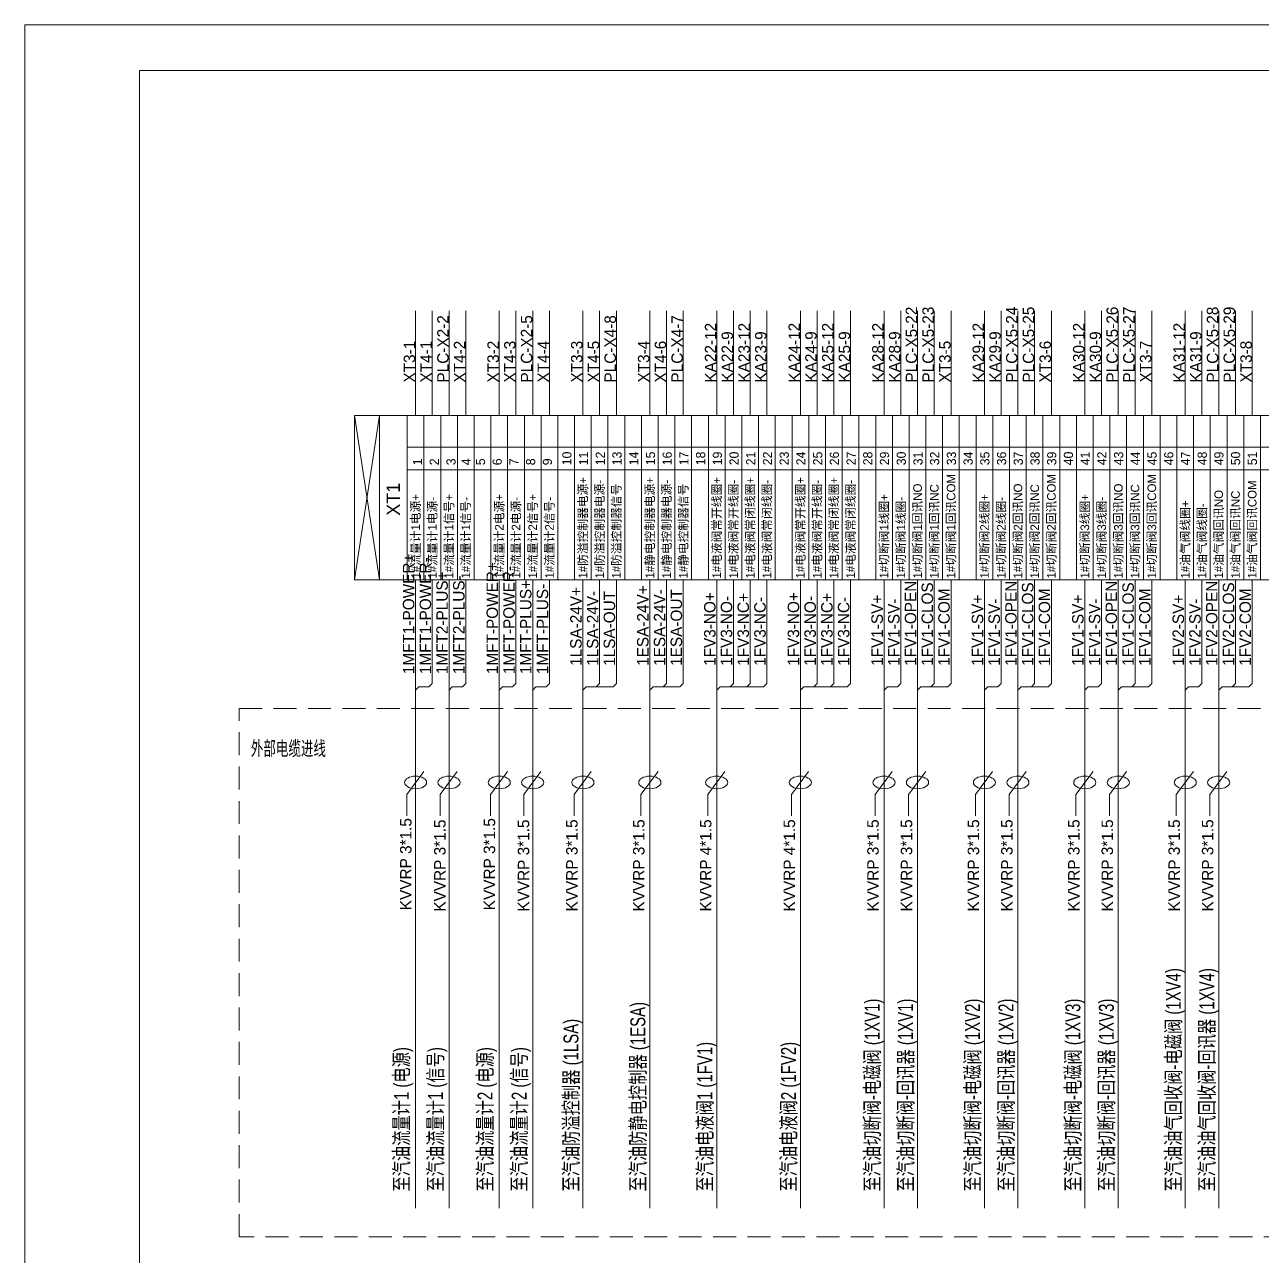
# Model space of a CAD drawing. Header units: millimetres. Extents: x 32626 to 72822, y 60047 to 123188.
# Drawn here: x 32626 to 34783, y 69788 to 71935 of the extents above; entities that cross this region are included whole.
import ezdxf
from ezdxf.enums import TextEntityAlignment as Align

# ---------------------------------------------------------------- set-up
doc = ezdxf.new("R2010")
doc.units = ezdxf.units.MM
doc.header["$LTSCALE"] = 10
doc.linetypes.add('AUDIT_D_061228083857-4', pattern=[6, 4, -2])
for name, color, linetype, lineweight in [('1轮廓实线层', 7, 'Continuous', 18), ('2细线层', 4, 'Continuous', 18), ('图框层', 7, 'Continuous', 18)]:
    doc.layers.add(name, color=color, linetype=linetype, lineweight=lineweight)
doc.styles.add('PC_TEXTSTYLE', font='SIMYOU.TTF', dxfattribs={"width": 0.8})
doc.styles.add('样式 1', font='SIMYOU.TTF', dxfattribs={"width": 0.75})

msp = doc.modelspace()

# ---------------------------------------------------------------- linework, layer by layer
at = {"layer": '1轮廓实线层'}
for p, q in [((33307.1, 71253.6), (33307.1, 71436.1)), ((33336.3, 71253.6), (33336.3, 71436.1)), ((33365.5, 71253.6), (33365.5, 71436.1)), ((33394.6, 71253.6), (33394.6, 71436.1)), ((33452.9, 71253.6), (33452.9, 71436.1)), ((33482.1, 71253.6), (33482.1, 71436.1)), ((33511.3, 71253.6), (33511.3, 71436.1)), ((33540.4, 71253.6), (33540.4, 71436.1)), ((33598.7, 71253.6), (33598.7, 71436.1)), ((33627.9, 71253.6), (33627.9, 71436.1)), ((33657.1, 71253.6), (33657.1, 71436.1)), ((33715.4, 71253.6), (33715.4, 71436.1)), ((33744.5, 71253.6), (33744.5, 71436.1)), ((33773.7, 71253.6), (33773.7, 71436.1)), ((33832, 71253.6), (33832, 71436.1)), ((33861.2, 71253.6), (33861.2, 71436.1)), ((33890.3, 71253.6), (33890.3, 71436.1)), ((33919.5, 71253.6), (33919.5, 71436.1)), ((33977.8, 71253.6), (33977.8, 71436.1)), ((34007, 71253.6), (34007, 71436.1)), ((34036.1, 71253.6), (34036.1, 71436.1)), ((34065.3, 71253.6), (34065.3, 71436.1)), ((34123.6, 71253.6), (34123.6, 71436.1)), ((34152.8, 71253.6), (34152.8, 71436.1)), ((34181.9, 71253.6), (34181.9, 71436.1)), ((34211.1, 71253.6), (34211.1, 71436.1)), ((34240.3, 71253.6), (34240.3, 71436.1)), ((34298.6, 71253.6), (34298.6, 71436.1)), ((34327.7, 71253.6), (34327.7, 71436.1)), ((34356.9, 71253.6), (34356.9, 71436.1)), ((34386.1, 71253.6), (34386.1, 71436.1)), ((34415.2, 71253.6), (34415.2, 71436.1)), ((34473.5, 71253.6), (34473.5, 71436.1)), ((34502.7, 71253.6), (34502.7, 71436.1)), ((34531.9, 71253.6), (34531.9, 71436.1)), ((34561, 71253.6), (34561, 71436.1)), ((34590.2, 71253.6), (34590.2, 71436.1)), ((34648.5, 71253.6), (34648.5, 71436.1)), ((34677.7, 71253.6), (34677.7, 71436.1)), ((34706.8, 71253.6), (34706.8, 71436.1)), ((34736, 71253.6), (34736, 71436.1)), ((34765.1, 71253.6), (34765.1, 71436.1)), ((33200.5, 71253.6), (33244.2, 70966.9)), ((33200.5, 70966.9), (33244.2, 71253.6)), ((33200.5, 71253.6), (33200.5, 71020.3)), ((33200.5, 71253.6), (33200.5, 71020.3)), ((33200.5, 71253.6), (33200.5, 71020.3)), ((33200.5, 71253.6), (33200.5, 71020.3)), ((33200.5, 71253.6), (33200.5, 71020.3)), ((33200.5, 71253.6), (33200.5, 71020.3)), ((33200.5, 71253.6), (33200.5, 71020.3)), ((33200.5, 71253.6), (33200.5, 71020.3)), ((33200.5, 71253.6), (33200.5, 71020.3)), ((33200.5, 71253.6), (33200.5, 71020.3)), ((33244.2, 71253.6), (33292.6, 71253.6)), ((33244.2, 71253.6), (33244.2, 71020.3)), ((33244.2, 71253.6), (33244.2, 71020.3)), ((33244.2, 71020.3), (33244.2, 71253.6)), ((33292.6, 71253.6), (37112.5, 71253.6)), ((33292.6, 71253.6), (33292.6, 70966.9)), ((33321.7, 71253.6), (33321.7, 70966.9)), ((33350.9, 71253.6), (33350.9, 70966.9)), ((33380, 71253.6), (33380, 70966.9)), ((33409.2, 71253.6), (33409.2, 70966.9)), ((33438.4, 71253.6), (33438.4, 70966.9)), ((33467.5, 71253.6), (33467.5, 70966.9)), ((33496.7, 71253.6), (33496.7, 70966.9)), ((33525.8, 71253.6), (33525.8, 70966.9)), ((33555, 71253.6), (33555, 70966.9)), ((33584.2, 71253.6), (33584.2, 70966.9)), ((33613.3, 71253.6), (33613.3, 70966.9)), ((33642.5, 71253.6), (33642.5, 70966.9)), ((33671.6, 71253.6), (33671.6, 70966.9)), ((33700.8, 71253.6), (33700.8, 70966.9)), ((33730, 71253.6), (33730, 70966.9)), ((33759.1, 71253.6), (33759.1, 70966.9)), ((33788.3, 71253.6), (33788.3, 70966.9)), ((33817.4, 71253.6), (33817.4, 70966.9)), ((33846.6, 71253.6), (33846.6, 70966.9)), ((33875.8, 71253.6), (33875.8, 70966.9)), ((33904.9, 71253.6), (33904.9, 70966.9)), ((33934.1, 71253.6), (33934.1, 70966.9)), ((33963.2, 71253.6), (33963.2, 70966.9)), ((33992.4, 71253.6), (33992.4, 70966.9)), ((34021.6, 71253.6), (34021.6, 70966.9)), ((34050.7, 71253.6), (34050.7, 70966.9)), ((34079.9, 71253.6), (34079.9, 70966.9)), ((34109, 71253.6), (34109, 70966.9)), ((34138.2, 71253.6), (34138.2, 70966.9)), ((34167.4, 71253.6), (34167.4, 70966.9)), ((34196.5, 71253.6), (34196.5, 70966.9)), ((34225.7, 71253.6), (34225.7, 70966.9)), ((34254.8, 71253.6), (34254.8, 70966.9)), ((34284, 71253.6), (34284, 70966.9)), ((34313.2, 71253.6), (34313.2, 70966.9)), ((34342.3, 71253.6), (34342.3, 70966.9)), ((34371.5, 71253.6), (34371.5, 70966.9)), ((34400.6, 71253.6), (34400.6, 70966.9)), ((34429.8, 71253.6), (34429.8, 70966.9)), ((34459, 71253.6), (34459, 70966.9)), ((34488.1, 71253.6), (34488.1, 70966.9)), ((34517.3, 71253.6), (34517.3, 70966.9)), ((34546.4, 71253.6), (34546.4, 70966.9)), ((34575.6, 71253.6), (34575.6, 70966.9)), ((34604.8, 71253.6), (34604.8, 70966.9)), ((34633.9, 71253.6), (34633.9, 70966.9)), ((34663.1, 71253.6), (34663.1, 70966.9)), ((34692.2, 71253.6), (34692.2, 70966.9)), ((34721.4, 71253.6), (34721.4, 70966.9)), ((34750.6, 71253.6), (34750.6, 70966.9)), ((34779.7, 71253.6), (34779.7, 70966.9)), ((33292.6, 71198.1), (37083.4, 71198.1)), ((33292.6, 71158.8), (37083.4, 71158.8)), ((33292.6, 70966.9), (33244.2, 70966.9)), ((37112.5, 70966.9), (33292.6, 70966.9)), ((33307.1, 70966.9), (33307.1, 70780.7)), ((33336.3, 70966.9), (33336.3, 70786.4)), ((33365.5, 70966.9), (33365.5, 70780.7)), ((33394.6, 70966.9), (33394.6, 70786.4)), ((33452.9, 70966.9), (33452.9, 70780.7)), ((33482.1, 70966.9), (33482.1, 70786.4)), ((33511.3, 70966.9), (33511.3, 70780.7)), ((33540.4, 70966.9), (33540.4, 70786.4)), ((33598.7, 70966.9), (33598.7, 70780.7)), ((33627.9, 70966.9), (33627.9, 70786.4)), ((33657.1, 70966.9), (33657.1, 70786.4)), ((33715.4, 70966.9), (33715.4, 70780.7)), ((33744.5, 70966.9), (33744.5, 70786.4)), ((33754.3, 70966.9), (33783.4, 70966.9)), ((33773.7, 70966.9), (33773.7, 70786.4)), ((33832, 70966.9), (33832, 70780.7)), ((33861.2, 70966.9), (33861.2, 70786.4)), ((33890.3, 70966.9), (33890.3, 70786.4)), ((33919.5, 70966.9), (33919.5, 70786.4)), ((33977.8, 70966.9), (33977.8, 70780.7)), ((34007, 70966.9), (34007, 70786.4)), ((34036.1, 70966.9), (34036.1, 70786.4)), ((34065.3, 70966.9), (34065.3, 70786.4)), ((34123.6, 70966.9), (34123.6, 70780.7)), ((34152.8, 70966.9), (34152.8, 70786.4)), ((34181.9, 70966.9), (34181.9, 70780.7)), ((34211.1, 70966.9), (34211.1, 70786.4)), ((34240.3, 70966.9), (34240.3, 70786.4)), ((34298.6, 70966.9), (34298.6, 70780.7)), ((34327.7, 70966.9), (34327.7, 70786.4)), ((34356.9, 70966.9), (34356.9, 70780.7)), ((34386.1, 70966.9), (34386.1, 70786.4)), ((34415.2, 70966.9), (34415.2, 70786.4)), ((34473.5, 70966.9), (34473.5, 70780.7)), ((34502.7, 70966.9), (34502.7, 70786.4)), ((34531.9, 70966.9), (34531.9, 70780.7)), ((34561, 70966.9), (34561, 70786.4)), ((34590.2, 70966.9), (34590.2, 70786.4)), ((34648.5, 70966.9), (34648.5, 70780.7)), ((34677.7, 70966.9), (34677.7, 70786.4)), ((34706.8, 70966.9), (34706.8, 70780.7)), ((34736, 70966.9), (34736, 70786.4)), ((34765.1, 70966.9), (34765.1, 70786.4)), ((33336.3, 70786.4), (33330.5, 70780.7)), ((33394.6, 70786.4), (33388.8, 70780.7)), ((33482.1, 70786.4), (33476.3, 70780.7)), ((33540.4, 70786.4), (33534.6, 70780.7)), ((33627.9, 70786.4), (33622.1, 70780.7)), ((33657.1, 70786.4), (33651.3, 70780.7)), ((33744.5, 70786.4), (33738.8, 70780.7)), ((33773.7, 70786.4), (33767.9, 70780.7)), ((33861.2, 70786.4), (33855.4, 70780.7)), ((33890.3, 70786.4), (33884.6, 70780.7)), ((33919.5, 70786.4), (33913.7, 70780.7)), ((34007, 70786.4), (34001.2, 70780.7)), ((34036.1, 70786.4), (34030.4, 70780.7)), ((34065.3, 70786.4), (34059.5, 70780.7)), ((34152.8, 70786.4), (34147, 70780.7)), ((34211.1, 70786.4), (34205.3, 70780.7)), ((34240.3, 70786.4), (34234.5, 70780.7)), ((34327.7, 70786.4), (34322, 70780.7)), ((34386.1, 70786.4), (34380.3, 70780.7)), ((34415.2, 70786.4), (34409.4, 70780.7)), ((34502.7, 70786.4), (34496.9, 70780.7)), ((34561, 70786.4), (34555.2, 70780.7)), ((34590.2, 70786.4), (34584.4, 70780.7)), ((34677.7, 70786.4), (34671.9, 70780.7)), ((34736, 70786.4), (34730.2, 70780.7)), ((34765.1, 70786.4), (34759.4, 70780.7)), ((33307.1, 70774.9), (33312.9, 70780.7)), ((33307.1, 70780.7), (33307.1, 70279.8)), ((33312.9, 70780.7), (33330.5, 70780.7)), ((33365.5, 70774.9), (33371.2, 70780.7)), ((33365.5, 70780.7), (33365.5, 70279.8)), ((33371.2, 70780.7), (33388.8, 70780.7)), ((33452.9, 70774.9), (33458.7, 70780.7)), ((33452.9, 70780.7), (33452.9, 70279.8)), ((33458.7, 70780.7), (33476.3, 70780.7)), ((33511.3, 70774.9), (33517, 70780.7)), ((33511.3, 70780.7), (33511.3, 70279.8)), ((33517, 70780.7), (33534.6, 70780.7)), ((33598.7, 70780.7), (33598.7, 70279.8)), ((33598.7, 70774.9), (33604.5, 70780.7)), ((33651.3, 70780.7), (33604.5, 70780.7)), ((33715.4, 70780.7), (33715.4, 70279.8)), ((33715.4, 70774.9), (33721.1, 70780.7)), ((33767.9, 70780.7), (33721.1, 70780.7)), ((33832, 70780.7), (33832, 70279.8)), ((33832, 70774.9), (33837.8, 70780.7)), ((33913.7, 70780.7), (33837.8, 70780.7)), ((33977.8, 70780.7), (33977.8, 70279.8)), ((33977.8, 70774.9), (33983.6, 70780.7)), ((34059.5, 70780.7), (33983.6, 70780.7)), ((34123.6, 70780.7), (34123.6, 70279.8)), ((34123.6, 70774.9), (34129.4, 70780.7)), ((34147, 70780.7), (34129.4, 70780.7)), ((34181.9, 70780.7), (34181.9, 70279.8)), ((34181.9, 70774.9), (34187.7, 70780.7)), ((34234.5, 70780.7), (34187.7, 70780.7)), ((34298.6, 70780.7), (34298.6, 70279.8)), ((34298.6, 70774.9), (34304.3, 70780.7)), ((34322, 70780.7), (34304.3, 70780.7)), ((34356.9, 70780.7), (34356.9, 70279.8)), ((34356.9, 70774.9), (34362.7, 70780.7)), ((34409.4, 70780.7), (34362.7, 70780.7)), ((34473.5, 70780.7), (34473.5, 70279.8)), ((34473.5, 70774.9), (34479.3, 70780.7)), ((34496.9, 70780.7), (34479.3, 70780.7)), ((34531.9, 70780.7), (34531.9, 70279.8)), ((34531.9, 70774.9), (34537.6, 70780.7)), ((34584.4, 70780.7), (34537.6, 70780.7)), ((34648.5, 70774.9), (34654.3, 70780.7)), ((34648.5, 70780.7), (34648.5, 70279.8)), ((34671.9, 70780.7), (34654.3, 70780.7)), ((34706.8, 70780.7), (34706.8, 70279.8)), ((34706.8, 70774.9), (34712.6, 70780.7)), ((34759.4, 70780.7), (34712.6, 70780.7)), ((33321.5, 70633.2), (33291.7, 70592.9)), ((33379.8, 70633.2), (33350, 70592.9)), ((33467.3, 70633.2), (33437.5, 70592.9)), ((33525.6, 70633.2), (33495.8, 70592.9)), ((33613.1, 70633.2), (33583.3, 70592.9)), ((33729.7, 70633.2), (33699.9, 70592.9)), ((33846.4, 70633.2), (33816.6, 70592.9)), ((33992.2, 70633.2), (33962.4, 70592.9)), ((34138, 70633.2), (34108.2, 70592.9)), ((34196.3, 70633.2), (34166.5, 70592.9)), ((34312.9, 70633.2), (34283.1, 70592.9)), ((34371.2, 70633.2), (34341.4, 70592.9)), ((34487.9, 70633.2), (34458.1, 70592.9)), ((34546.2, 70633.2), (34516.4, 70592.9)), ((34662.8, 70633.2), (34633, 70592.9)), ((34721.2, 70633.2), (34691.4, 70592.9)), ((33291.7, 70592.9), (33291.7, 70555.6)), ((33350, 70592.9), (33350, 70555.6)), ((33437.5, 70592.9), (33437.5, 70555.6)), ((33495.8, 70592.9), (33495.8, 70555.6)), ((33583.3, 70592.9), (33583.3, 70555.6)), ((33699.9, 70592.9), (33699.9, 70555.6)), ((33816.6, 70592.9), (33816.6, 70555.6)), ((33962.4, 70592.9), (33962.4, 70555.6)), ((34108.2, 70592.9), (34108.2, 70555.6)), ((34166.5, 70592.9), (34166.5, 70555.6)), ((34283.1, 70592.9), (34283.1, 70555.6)), ((34341.4, 70592.9), (34341.4, 70555.6)), ((34458.1, 70592.9), (34458.1, 70555.6)), ((34516.4, 70592.9), (34516.4, 70555.6)), ((34633, 70592.9), (34633, 70555.6)), ((34691.4, 70592.9), (34691.4, 70555.6)), ((33307.1, 70279.8), (33307.1, 69871.8)), ((33365.5, 70279.8), (33365.5, 69871.8)), ((33452.9, 70279.8), (33452.9, 69871.8)), ((33511.3, 70279.8), (33511.3, 69871.8)), ((33598.7, 70279.8), (33598.7, 69871.8)), ((33715.4, 70279.8), (33715.4, 69871.8)), ((33832, 70279.8), (33832, 69871.8)), ((33977.8, 70279.8), (33977.8, 69871.8)), ((34123.6, 70279.8), (34123.6, 69871.8)), ((34181.9, 70279.8), (34181.9, 69871.8)), ((34298.6, 70279.8), (34298.6, 69871.8)), ((34356.9, 70279.8), (34356.9, 69871.8)), ((34473.5, 70279.8), (34473.5, 69871.8)), ((34531.9, 70279.8), (34531.9, 69871.8)), ((34648.5, 70279.8), (34648.5, 69871.8)), ((34706.9, 70279.8), (34706.9, 69871.8))]:
    msp.add_line(p, q, dxfattribs=at)
msp.add_lwpolyline([(33200.5, 70966.9), (33200.5, 71253.6), (33244.2, 71253.6), (33244.2, 70966.9)], close=True, dxfattribs=at)
at = {"layer": '1轮廓实线层', "linetype": 'AUDIT_D_061228083857-4'}
msp.add_lwpolyline([(32999.7, 70742.6), (37105.7, 70742.6), (37105.7, 69821.4), (32999.7, 69821.4)], close=True, dxfattribs=at)
at = {"layer": '1轮廓实线层'}
for centre in [(33307.1, 70613.8), (33365.5, 70613.8), (33452.9, 70613.8), (33511.3, 70613.8), (33598.7, 70613.8), (33715.4, 70613.8), (33832, 70613.8), (33977.8, 70613.8), (34123.6, 70613.8), (34181.9, 70613.8), (34298.6, 70613.8), (34356.9, 70613.8), (34473.5, 70613.8), (34531.9, 70613.8), (34648.5, 70613.8), (34706.8, 70613.8)]:
    msp.add_ellipse(centre, major_axis=(19.3, 0), ratio=0.567806, dxfattribs=at)
at = {"layer": '2细线层'}
for p in [(32626, 68574.8), (37378, 71934.8)]:
    msp.add_line(p, (32626, 71934.8), dxfattribs=at)
at = {"layer": '图框层'}
for p in [(32826, 68654.8), (37298, 71854.8)]:
    msp.add_line(p, (32826, 71854.8), dxfattribs=at)

# ---------------------------------------------------------------- texts
at = {"layer": '1轮廓实线层', "style": '样式 1'}
for s, height, p in [('PLC-X5-22', 20, (34181.3, 71311)), ('PLC-X5-23', 20, (34210.4, 71311)), ('PLC-X5-24', 20, (34356.2, 71311)), ('PLC-X5-25', 20, (34385.4, 71311)), ('PLC-X5-26', 20, (34531.2, 71311)), ('PLC-X5-27', 20, (34560.3, 71311)), ('PLC-X5-28', 20, (34706.1, 71311)), ('PLC-X5-29', 20, (34735.3, 71311)), ('PLC-X2-2', 20, (33364.8, 71311)), ('PLC-X2-5', 20, (33510.6, 71311)), ('PLC-X4-8', 20, (33656.4, 71311)), ('PLC-X4-7', 20, (33773, 71311)), ('KA22-12', 20, (33831.3, 71311)), ('KA23-12', 20, (33889.7, 71311)), ('KA24-12', 20, (33977.1, 71311)), ('KA25-12', 20, (34035.5, 71311)), ('KA28-12', 20, (34122.9, 71311)), ('KA29-12', 20, (34297.9, 71311)), ('KA30-12', 20, (34472.9, 71311)), ('KA31-12', 20, (34647.8, 71311)), ('KA22-9', 20, (33860.5, 71311)), ('KA23-9', 20, (33918.8, 71311)), ('KA24-9', 20, (34006.3, 71311)), ('KA25-9', 20, (34064.6, 71311)), ('KA28-9', 20, (34152.1, 71311)), ('KA29-9', 20, (34327.1, 71311)), ('KA30-9', 20, (34502, 71311)), ('KA31-9', 20, (34677, 71311)), ('XT3-1', 20, (33306.5, 71311)), ('XT4-1', 20, (33335.6, 71311)), ('XT4-2', 20, (33393.9, 71311)), ('XT3-2', 20, (33452.3, 71311)), ('XT4-3', 20, (33481.4, 71311)), ('XT4-4', 20, (33539.7, 71311)), ('XT3-3', 20, (33598.1, 71311)), ('XT4-5', 20, (33627.2, 71311)), ('XT3-4', 20, (33714.7, 71311)), ('XT4-6', 20, (33743.9, 71311)), ('XT3-5', 20, (34239.6, 71311)), ('XT3-6', 20, (34414.5, 71311)), ('XT3-7', 20, (34589.5, 71311)), ('XT3-8', 20, (34764.5, 71311)), ('1', 16, (33318.6, 71166.8)), ('2', 16, (33347.7, 71166.8)), ('3', 16, (33376.9, 71166.8)), ('4', 16, (33403.3, 71166.8)), ('5', 16, (33428.3, 71166.8)), ('6', 16, (33457.4, 71166.8)), ('7', 16, (33486.6, 71166.8)), ('8', 16, (33515.7, 71166.8)), ('9', 16, (33544.8, 71166.8)), ('10', 16, (33578.8, 71166.8)), ('11', 16, (33607.9, 71166.8)), ('12', 16, (33637.1, 71166.8)), ('13', 16, (33666.2, 71166.8)), ('14', 16, (33695.4, 71166.8)), ('15', 16, (33724.5, 71166.8)), ('16', 16, (33753.6, 71166.8)), ('17', 16, (33782.8, 71166.8)), ('18', 16, (33811.9, 71166.8)), ('19', 16, (33841.1, 71166.8)), ('20', 16, (33870.2, 71166.8)), ('21', 16, (33899.3, 71166.8)), ('22', 16, (33928.5, 71166.8)), ('23', 16, (33957.6, 71166.8)), ('24', 16, (33986.7, 71166.8)), ('25', 16, (34015.9, 71166.8)), ('26', 16, (34045, 71166.8)), ('27', 16, (34074.2, 71166.8)), ('28', 16, (34103.3, 71166.8)), ('29', 16, (34132.4, 71166.8)), ('30', 16, (34161.6, 71166.8)), ('31', 16, (34190.7, 71166.8)), ('32', 16, (34219.8, 71166.8)), ('33', 16, (34249, 71166.8)), ('34', 16, (34278.1, 71166.8)), ('35', 16, (34307.3, 71166.8)), ('36', 16, (34336.4, 71166.8)), ('37', 16, (34365.5, 71166.8)), ('38', 16, (34394.7, 71166.8)), ('39', 16, (34423.8, 71166.8)), ('40', 16, (34452.9, 71166.8)), ('41', 16, (34482.1, 71166.8)), ('42', 16, (34511.2, 71166.8)), ('43', 16, (34540.4, 71166.8)), ('44', 16, (34569.5, 71166.8)), ('45', 16, (34598.6, 71166.8)), ('46', 16, (34627.8, 71166.8)), ('47', 16, (34656.9, 71166.8)), ('48', 16, (34686.1, 71166.8)), ('49', 16, (34715.2, 71166.8)), ('50', 16, (34744.3, 71166.8)), ('51', 16, (34773.5, 71166.8)), ('防溢控制器电源+', 15, (33606.3, 70991.4)), ('防溢控制器电源-', 15, (33635.5, 70991.4)), ('防溢控制器信号', 15, (33664.7, 70991.4)), ('静电控制器电源+', 15, (33723, 70991.4)), ('静电控制器电源-', 15, (33752.1, 70991.4)), ('静电控制器信号', 15, (33781.3, 70991.4)), ('电液阀常开线圈+', 15, (33839.6, 70991.4)), ('电液阀常开线圈-', 15, (33868.8, 70991.4)), ('电液阀常闭线圈+', 15, (33897.9, 70991.4)), ('电液阀常闭线圈-', 15, (33927.1, 70991.4)), ('电液阀常开线圈+', 15, (33985.4, 70991.4)), ('电液阀常开线圈-', 15, (34014.6, 70991.4)), ('电液阀常闭线圈+', 15, (34043.7, 70991.4)), ('电液阀常闭线圈-', 15, (34072.9, 70991.4)), ('切断阀1回讯NO', 15, (34189.5, 70991.4)), ('切断阀1回讯NC', 15, (34218.7, 70991.4)), ('切断阀1回讯COM', 15, (34247.9, 70991.4)), ('切断阀2回讯NO', 15, (34364.5, 70991.4)), ('切断阀2回讯NC', 15, (34393.7, 70991.4)), ('切断阀2回讯COM', 15, (34422.8, 70991.4)), ('切断阀3回讯NO', 15, (34539.5, 70991.4)), ('切断阀3回讯NC', 15, (34568.6, 70991.4)), ('切断阀3回讯COM', 15, (34597.8, 70991.4)), ('油气阀回讯COM', 15, (34772.7, 70991.4)), ('1#流量计1电源+', 15, (33314.7, 70969.2)), ('1#流量计1电源-', 15, (33343.9, 70969.2)), ('1#流量计1信号+', 15, (33373.1, 70969.2)), ('1#流量计1信号-', 15, (33402.2, 70969.2)), ('1#流量计2电源+', 15, (33460.5, 70969.2)), ('1#流量计2电源-', 15, (33489.7, 70969.2)), ('1#流量计2信号+', 15, (33518.9, 70969.2)), ('1#流量计2信号-', 15, (33548, 70969.2)), ('切断阀1线圈+', 15, (34131.2, 70991.4)), ('切断阀1线圈-', 15, (34160.4, 70991.4)), ('切断阀2线圈+', 15, (34306.2, 70991.4)), ('切断阀2线圈-', 15, (34335.3, 70991.4)), ('切断阀3线圈+', 15, (34481.1, 70991.4)), ('切断阀3线圈-', 15, (34510.3, 70991.4)), ('油气阀回讯NO', 15, (34714.4, 70991.4)), ('油气阀回讯NC', 15, (34743.6, 70991.4)), ('油气阀线圈+', 15, (34656.1, 70991.4)), ('油气阀线圈-', 15, (34685.3, 70991.4)), ('1MFT1-POWER+', 20, (33305, 70802.6)), ('1MFT1-POWER-', 20, (33334.2, 70802.6)), ('1MFT2-PLUS+', 20, (33363.3, 70802.6)), ('1MFT-POWER+', 20, (33450.8, 70802.6)), ('1MFT-POWER-', 20, (33480, 70802.6)), ('1#', 15, (33606.3, 70969.2)), ('1#', 15, (33635.5, 70969.2)), ('1#', 15, (33664.7, 70969.2)), ('1#', 15, (33723, 70969.2)), ('1#', 15, (33752.1, 70969.2)), ('1#', 15, (33781.3, 70969.2)), ('1#', 15, (33839.6, 70969.2)), ('1#', 15, (33868.8, 70969.2)), ('1#', 15, (33897.9, 70969.2)), ('1#', 15, (33927.1, 70969.2)), ('1#', 15, (33985.4, 70969.2)), ('1#', 15, (34014.6, 70969.2)), ('1#', 15, (34043.7, 70969.2)), ('1#', 15, (34072.9, 70969.2)), ('1#', 15, (34131.2, 70969.2)), ('1#', 15, (34160.4, 70969.2)), ('1#', 15, (34189.5, 70969.2)), ('1#', 15, (34218.7, 70969.2)), ('1#', 15, (34247.9, 70969.2)), ('1#', 15, (34306.2, 70969.2)), ('1#', 15, (34335.3, 70969.2)), ('1#', 15, (34364.5, 70969.2)), ('1#', 15, (34393.7, 70969.2)), ('1#', 15, (34422.8, 70969.2)), ('1#', 15, (34481.1, 70969.2)), ('1#', 15, (34510.3, 70969.2)), ('1#', 15, (34539.5, 70969.2)), ('1#', 15, (34568.6, 70969.2)), ('1#', 15, (34597.8, 70969.2)), ('1#', 15, (34656.1, 70969.2)), ('1#', 15, (34685.3, 70969.2)), ('1#', 15, (34714.4, 70969.2)), ('1#', 15, (34743.6, 70969.2)), ('1#', 15, (34772.7, 70969.2)), ('1MFT2-PLUS-', 20, (33392.5, 70802.6)), ('1MFT-PLUS+', 20, (33509.1, 70802.6)), ('1MFT-PLUS-', 20, (33538.3, 70802.6)), ('1FV1-OPEN', 20, (34179.8, 70817)), ('1FV1-CLOS', 20, (34209, 70817)), ('1FV1-OPEN', 20, (34354.8, 70817)), ('1FV1-CLOS', 20, (34383.9, 70817)), ('1FV1-OPEN', 20, (34529.7, 70817)), ('1FV1-CLOS', 20, (34558.9, 70817)), ('1FV2-OPEN', 20, (34704.7, 70817)), ('1FV2-CLOS', 20, (34733.8, 70817)), ('1LSA-24V+', 20, (33596.6, 70817)), ('1LSA-24V-', 20, (33625.8, 70817)), ('1LSA-OUT', 20, (33654.9, 70817)), ('1ESA-24V+', 20, (33713.2, 70817)), ('1ESA-24V-', 20, (33742.4, 70817)), ('1ESA-OUT', 20, (33771.6, 70817)), ('1FV3-NO+', 20, (33829.9, 70817)), ('1FV3-NO-', 20, (33859, 70817)), ('1FV3-NC+', 20, (33888.2, 70817)), ('1FV3-NC-', 20, (33917.4, 70817)), ('1FV3-NO+', 20, (33975.7, 70817)), ('1FV3-NO-', 20, (34004.8, 70817)), ('1FV3-NC+', 20, (34034, 70817)), ('1FV3-NC-', 20, (34063.2, 70817)), ('1FV1-SV+', 20, (34121.5, 70817)), ('1FV1-COM', 20, (34238.1, 70817)), ('1FV1-SV+', 20, (34296.4, 70817)), ('1FV1-COM', 20, (34413.1, 70817)), ('1FV1-SV+', 20, (34471.4, 70817)), ('1FV1-COM', 20, (34588, 70817)), ('1FV2-SV+', 20, (34646.4, 70817)), ('1FV2-COM', 20, (34763, 70817)), ('1FV1-SV-', 20, (34150.6, 70817)), ('1FV1-SV-', 20, (34325.6, 70817)), ('1FV1-SV-', 20, (34500.6, 70817)), ('1FV2-SV-', 20, (34675.5, 70817))]:
    msp.add_text(s, height=height, rotation=90, dxfattribs=at).set_placement(p)
msp.add_text('XT1', height=23.33, rotation=90, dxfattribs=at).set_placement((33279.9, 71107.5), align=Align.CENTER)
at = {"layer": '1轮廓实线层', "insert": (33020, 70685.7), "char_height": 25, "width": 261.937, "attachment_point": 1, "style": 'PC_TEXTSTYLE'}
msp.add_mtext('{\\W0.64;外部电缆进线}', dxfattribs=at)
at = {"layer": '1轮廓实线层', "attachment_point": 7, "rotation": 90, "style": '样式 1'}
for s, insert, char_height, width in [('{\\W1;KVVRP 3*1.5}', (33300.3, 70391.1), 20, 230.833), ('{\\W1;KVVRP 3*1.5}', (33359.7, 70388.6), 20, 230.833), ('{\\W1;KVVRP 3*1.5}', (33446.1, 70391.1), 20, 230.833), ('{\\W1;KVVRP 3*1.5}', (33505.5, 70388.6), 20, 230.833), ('{\\W1;KVVRP 3*1.5}', (33589.8, 70388.9), 20, 230.833), ('{\\W1;KVVRP 3*1.5}', (33706.4, 70388.9), 20, 230.833), ('{\\W1;KVVRP 4*1.5}', (33823, 70388.9), 20, 230.833), ('{\\W1;KVVRP 4*1.5}', (33968.8, 70388.9), 20, 230.833), ('{\\W1;KVVRP 3*1.5}', (34114.6, 70388.9), 20, 230.833), ('{\\W1;KVVRP 3*1.5}', (34173, 70388.9), 20, 230.833), ('{\\W1;KVVRP 3*1.5}', (34289.6, 70388.9), 20, 230.833), ('{\\W1;KVVRP 3*1.5}', (34347.9, 70388.9), 20, 230.833), ('{\\W1;KVVRP 3*1.5}', (34464.6, 70388.9), 20, 230.833), ('{\\W1;KVVRP 3*1.5}', (34522.9, 70388.9), 20, 230.833), ('{\\W1;KVVRP 3*1.5}', (34639.5, 70388.9), 20, 230.833), ('{\\W1;KVVRP 3*1.5}', (34697.8, 70388.9), 20, 230.833), ('至汽油油气回收阀-电磁阀 (1XV4)', (34648.6, 69900.5), 26, 613.113), ('至汽油油气回收阀-回讯器 (1XV4)', (34706.9, 69900.5), 26, 613.113), ('至汽油防静电控制器 (1ESA)', (33715.4, 69900.5), 26, 613.113), ('至汽油切断阀-电磁阀 (1XV1)', (34123.7, 69900.5), 26, 613.113), ('至汽油切断阀-回讯器 (1XV1)', (34182, 69900.5), 26, 613.113), ('至汽油切断阀-电磁阀 (1XV2)', (34298.6, 69900.5), 26, 613.113), ('至汽油切断阀-回讯器 (1XV2)', (34357, 69900.5), 26, 613.113), ('至汽油切断阀-电磁阀 (1XV3)', (34473.6, 69900.5), 26, 613.113), ('至汽油切断阀-回讯器 (1XV3)', (34531.9, 69900.5), 26, 613.113), ('至汽油防溢控制器 (1LSA)', (33598.8, 69900.5), 26, 613.113), ('至汽油电液阀1 (1FV1)', (33832.1, 69900.5), 26, 613.113), ('至汽油电液阀2 (1FV2)', (33977.9, 69900.5), 26, 613.113), ('至汽油流量计1 (电源)', (33303.2, 69900.5), 26, 483.565), ('至汽油流量计1 (信号) ', (33362.6, 69900.5), 26, 565.313), ('至汽油流量计2 (电源)', (33449, 69900.5), 26, 568.167), ('至汽油流量计2 (信号) ', (33508.4, 69900.5), 26, 506.711)]:
    msp.add_mtext(s, dxfattribs=dict(at, insert=insert, char_height=char_height, width=width))

doc.saveas('drawing.dxf')
